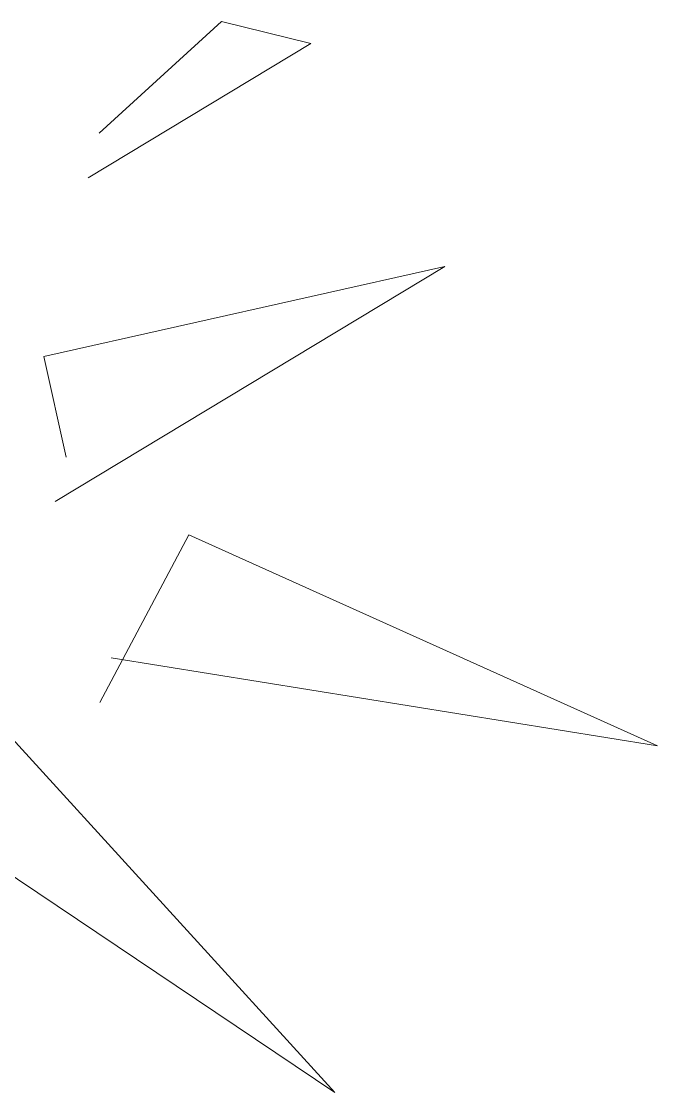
# Model space of a CAD drawing. Header units: metres. Extents: x 2999 to 3109, y 1752 to 1796.
# Drawn here: x 3028.85343 to 3028.87423, y 1762.87721 to 1762.91224 of the extents above; entities that cross this region are included whole.
import ezdxf

# ---------------------------------------------------------------- set-up
doc = ezdxf.new("R2010")
doc.units = ezdxf.units.M
doc.layers.add('PAREDES', color=7, linetype='Continuous')

msp = doc.modelspace()

# ---------------------------------------------------------------- linework, layer by layer
at = {"layer": 'PAREDES', "color": 253, "lineweight": 0}
for p, q in [((3028.859973, 1762.912238), (3028.855969, 1762.90858)), ((3028.86289, 1762.911514), (3028.859973, 1762.912238)), ((3028.855607, 1762.90712), (3028.86289, 1762.911514)), ((3028.867276, 1762.904225), (3028.854157, 1762.901278)), ((3028.854529, 1762.896535), (3028.867276, 1762.904225)), ((3028.854157, 1762.901278), (3028.854891, 1762.897995)), ((3028.855997, 1762.889969), (3028.858905, 1762.895449)), ((3028.858905, 1762.895449), (3028.874226, 1762.888548)), ((3028.849066, 1762.893239), (3028.863672, 1762.877213)), ((3028.874226, 1762.888548), (3028.85636, 1762.89143)), ((3028.863672, 1762.877213), (3028.849076, 1762.887035))]:
    msp.add_line(p, q, dxfattribs=at)

doc.saveas('drawing.dxf')
